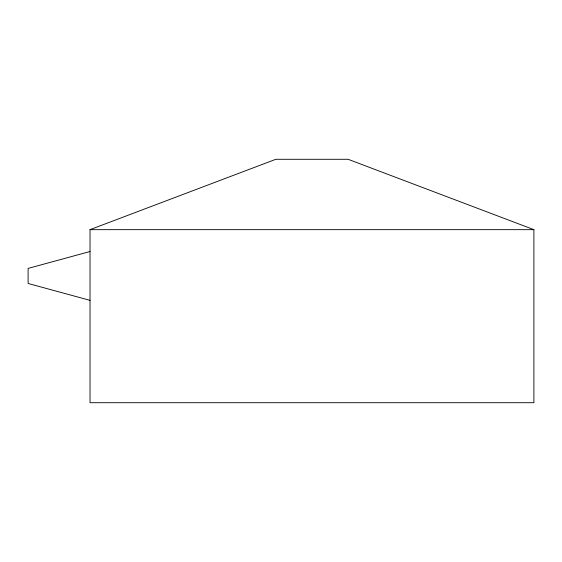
<?xml version="1.0" encoding="UTF-8"?>
<svg xmlns="http://www.w3.org/2000/svg" width="562" height="562" viewBox="0 0 562 562"><rect width="100%" height="100%" fill="white"/><g stroke="black" fill="none" stroke-linecap="round" stroke-linejoin="round"><path stroke-width="0.84" d="M90.025 229.661L275.816 159.292L348.117 159.292L533.9 229.661L533.9 402.708L90.025 402.708L90.025 229.661L533.9 229.661M90.025 251.516L28.1 268.411L28.1 283.466L90.025 300.354"/></g></svg>
